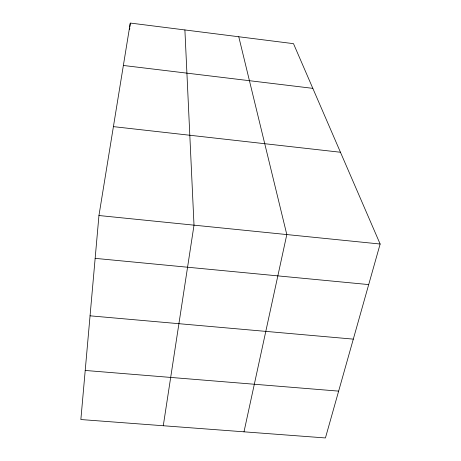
<?xml version="1.0" encoding="UTF-8"?>
<svg xmlns="http://www.w3.org/2000/svg" width="461" height="461" viewBox="0 0 461 461"><rect width="100%" height="100%" fill="white"/><g stroke="black" fill="none" stroke-linecap="round" stroke-linejoin="round"><path stroke-width="0.69" d="M98.948 215.523L80.859 419.539L325.431 437.95L380.141 244.025L293.496 43.662L130.267 23.05L98.948 215.523L380.141 244.025M129.656 29.371L129.795 27.965M129.927 26.559L130.204 23.753M163.28 425.745L194.012 225.158L184.896 29.948M243.996 431.819L286.811 234.568L238.763 36.753M85.21 370.454L338.639 391.124M90.056 315.825L353.31 339.129M95.15 258.362L368.696 284.587M113.412 126.631L340.454 152.251M123.364 65.468L312.817 88.351"/></g></svg>
